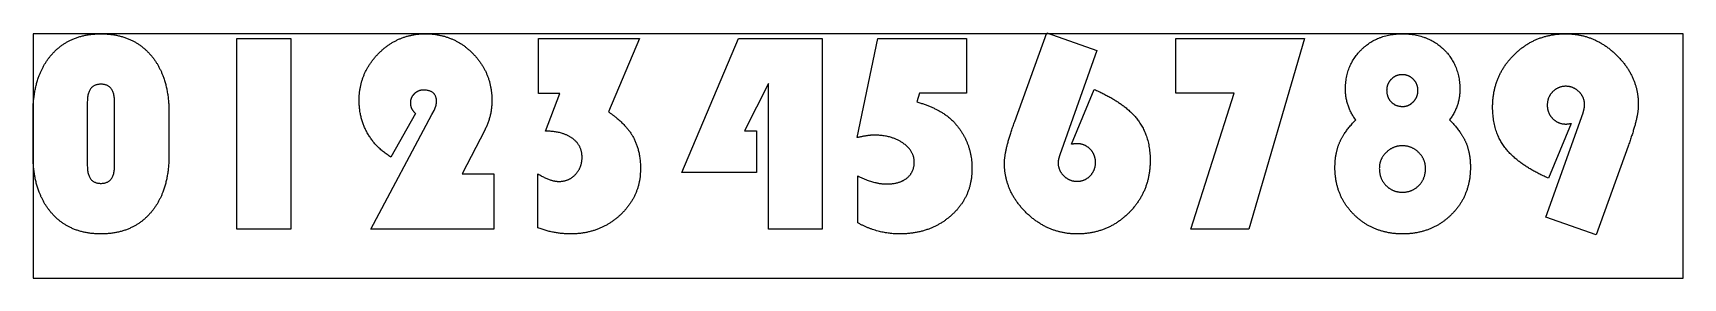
# Model space of a CAD drawing. Header units: millimetres. Extents: x 0 to 135, y 101 to 121.
import ezdxf

# ---------------------------------------------------------------- set-up
doc = ezdxf.new("R2010")
doc.units = ezdxf.units.MM
doc.layers.get('0').update_dxf_attribs({"linetype": 'CONTINUOUS'})

msp = doc.modelspace()

# ---------------------------------------------------------------- linework, layer by layer
for p, q in [((16.65, 105.03), (16.65, 120.64)), ((16.65, 120.64), (21.08, 120.64)), ((21.08, 120.64), (21.08, 105.03)), ((41.34, 120.64), (49.61, 120.64)), ((41.34, 116.13), (41.34, 120.64)), ((49.61, 120.64), (47.06, 114.64)), ((53.06, 109.68), (57.69, 120.64)), ((57.69, 120.64), (64.54, 120.64)), ((64.54, 120.64), (64.54, 105.03)), ((67.42, 112.53), (69.1, 120.64)), ((69.1, 120.64), (76.35, 120.64)), ((76.35, 120.64), (76.35, 116.16)), ((80.3, 113.85), (82.93, 121.1)), ((82.93, 121.1), (87.03, 119.65)), ((93.47, 116.16), (93.47, 120.64)), ((93.47, 120.64), (104, 120.64)), ((104, 120.64), (99.46, 105.03)), ((87.03, 119.65), (83.99, 111.11)), ((43.07, 116.13), (41.34, 116.13)), ((41.91, 113.06), (43.07, 116.13)), ((60.14, 116.95), (58.2, 113.08)), ((60.14, 105.03), (60.14, 116.95)), ((72.51, 116.16), (72.3, 115.45)), ((76.35, 116.16), (72.51, 116.16)), ((84.95, 111.98), (86.81, 116.47)), ((98.25, 116.16), (93.47, 116.16)), ((94.72, 105.03), (98.25, 116.16)), ((4.42, 115.47), (4.42, 110.21)), ((6.65, 110.21), (6.65, 115.47)), ((32.62, 114.43), (32.79, 114.75)), ((-0.02, 111.12), (-0.02, 114.56)), ((11.1, 114.56), (11.1, 111.12)), ((27.61, 105.03), (32.62, 114.43)), ((31.27, 114.5), (29.26, 110.93)), ((123.76, 106.02), (126.8, 114.56)), ((125.83, 113.69), (123.97, 109.2)), ((36.94, 113.15), (35.09, 109.55)), ((58.2, 113.08), (59.16, 113.08)), ((59.16, 113.08), (59.16, 109.68)), ((130.48, 111.82), (127.86, 104.57)), ((35.09, 109.55), (37.69, 109.55)), ((37.69, 109.55), (37.69, 105.03)), ((41.29, 105.14), (41.29, 109.56)), ((59.16, 109.68), (53.06, 109.68)), ((67.45, 105.54), (67.45, 109.39)), ((127.86, 104.57), (123.76, 106.02)), ((21.08, 105.03), (16.65, 105.03)), ((37.69, 105.03), (27.61, 105.03)), ((64.54, 105.03), (60.14, 105.03)), ((99.46, 105.03), (94.72, 105.03))]:
    msp.add_line(p, q)
msp.add_lwpolyline([(-0.02, 101.03), (134.98, 101.03), (134.98, 121.03), (-0.02, 121.03)], close=True)
for points in [[(1.47, 119.29), (2.96, 121.03), (5.53, 121.03)], [(5.53, 121.03), (8.11, 121.03), (9.61, 119.29)], [(28.25, 119.42), (29.84, 121.03), (32.09, 121.03)], [(32.09, 121.03), (34.35, 121.03), (35.94, 119.44)], [(108.67, 119.74), (109.99, 121.03), (112.02, 121.03)], [(112.02, 121.03), (114.08, 121.03), (115.4, 119.75)], [(121.13, 119.29), (122.86, 121.03), (125.38, 121.03)], [(125.38, 121.03), (127.76, 121.03), (129.54, 119.28)], [(-0.02, 114.56), (-0.02, 117.55), (1.47, 119.29)], [(9.61, 119.29), (11.1, 117.55), (11.1, 114.56)], [(26.66, 115.56), (26.66, 117.82), (28.25, 119.42)], [(35.94, 119.44), (37.52, 117.85), (37.52, 115.57)], [(107.36, 116.48), (107.36, 118.46), (108.67, 119.74)], [(115.4, 119.75), (116.72, 118.47), (116.72, 116.47)], [(119.4, 115.02), (119.4, 117.55), (121.13, 119.29)], [(129.54, 119.28), (131.32, 117.54), (131.32, 115.21)], [(111.99, 117.68), (111.47, 117.68), (111.1, 117.3)], [(112.91, 117.31), (112.54, 117.68), (111.99, 117.68)], [(5.53, 116.9), (4.42, 116.9), (4.42, 115.47)], [(6.65, 115.47), (6.65, 116.9), (5.53, 116.9)], [(31.17, 116.11), (30.85, 115.79), (30.85, 115.37)], [(31.91, 116.42), (31.48, 116.42), (31.17, 116.11)], [(32.99, 115.49), (32.99, 116.42), (31.91, 116.42)], [(86.81, 116.47), (89.24, 115.41), (90.31, 114.05)], [(108.2, 113.98), (107.36, 115.1), (107.36, 116.48)], [(111.1, 117.3), (110.73, 116.92), (110.73, 116.42)], [(110.73, 116.42), (110.73, 115.84), (111.09, 115.46)], [(113.29, 116.39), (113.29, 116.93), (112.91, 117.31)], [(112.92, 115.47), (113.29, 115.86), (113.29, 116.39)], [(116.72, 116.47), (116.72, 115.12), (115.88, 113.98)], [(124.31, 116.28), (123.87, 115.83), (123.87, 115.18)], [(125.38, 116.73), (124.75, 116.73), (124.31, 116.28)], [(126.47, 116.28), (126.01, 116.73), (125.38, 116.73)], [(126.92, 115.22), (126.92, 115.84), (126.47, 116.28)], [(27.33, 112.91), (26.66, 114.11), (26.66, 115.56)], [(30.85, 115.37), (30.85, 114.89), (31.27, 114.5)], [(32.79, 114.75), (32.99, 115.13), (32.99, 115.49)], [(37.52, 115.57), (37.52, 114.27), (36.94, 113.15)], [(72.3, 115.45), (74.41, 114.84), (75.41, 113.7)], [(111.09, 115.46), (111.46, 115.08), (112.03, 115.08)], [(112.03, 115.08), (112.55, 115.08), (112.92, 115.47)], [(120.47, 111.63), (119.4, 112.99), (119.4, 115.02)], [(123.87, 115.18), (123.87, 114.53), (124.31, 114.09)], [(126.8, 114.56), (126.92, 114.92), (126.92, 115.22)], [(131.32, 115.21), (131.32, 114.12), (130.48, 111.82)], [(47.06, 114.64), (48.43, 113.71), (49.06, 112.61)], [(75.41, 113.7), (76.8, 112.14), (76.8, 109.97)], [(79.46, 110.46), (79.46, 111.54), (80.3, 113.85)], [(90.31, 114.05), (91.38, 112.68), (91.38, 110.66)], [(106.88, 112.13), (107.26, 113.01), (108.2, 113.98)], [(115.88, 113.98), (116.85, 112.98), (117.21, 112.13)], [(124.31, 114.09), (124.75, 113.64), (125.39, 113.64)], [(125.39, 113.64), (125.53, 113.64), (125.83, 113.69)], [(29.26, 110.93), (28.01, 111.71), (27.33, 112.91)], [(44.09, 112.48), (43.27, 113.06), (41.91, 113.06)], [(44.9, 110.93), (44.9, 111.9), (44.09, 112.48)], [(49.06, 112.61), (49.68, 111.5), (49.68, 109.99)], [(68.81, 112.73), (68.29, 112.73), (67.42, 112.53)], [(71.14, 112.09), (70.2, 112.73), (68.81, 112.73)], [(72.08, 110.52), (72.08, 111.44), (71.14, 112.09)], [(106.5, 110.07), (106.5, 111.25), (106.88, 112.13)], [(117.21, 112.13), (117.58, 111.28), (117.58, 110.07)], [(1.47, 106.38), (-0.02, 108.13), (-0.02, 111.12)], [(11.1, 111.12), (11.1, 108.13), (9.61, 106.38)], [(44.36, 109.51), (44.9, 110.08), (44.9, 110.93)], [(83.99, 111.11), (83.85, 110.75), (83.85, 110.46)], [(85.4, 112.03), (85.25, 112.03), (84.95, 111.98)], [(86.47, 111.58), (86.03, 112.03), (85.4, 112.03)], [(86.91, 110.5), (86.91, 111.14), (86.47, 111.58)], [(110.69, 111.31), (110.13, 110.77), (110.13, 110)], [(112.02, 111.86), (111.24, 111.86), (110.69, 111.31)], [(113.35, 111.31), (112.79, 111.86), (112.02, 111.86)], [(113.91, 110), (113.91, 110.76), (113.35, 111.31)], [(123.97, 109.2), (121.54, 110.27), (120.47, 111.63)], [(4.42, 110.21), (4.42, 108.78), (5.53, 108.78)], [(5.53, 108.78), (6.65, 108.78), (6.65, 110.21)], [(41.29, 109.56), (42.28, 108.94), (43.01, 108.94)], [(43.01, 108.94), (43.81, 108.94), (44.36, 109.51)], [(49.68, 109.99), (49.68, 107.74), (48.02, 106.19)], [(67.45, 109.39), (68.79, 108.73), (69.81, 108.73)], [(71.47, 109.21), (72.08, 109.7), (72.08, 110.52)], [(76.8, 109.97), (76.8, 107.67), (75.11, 106.16)], [(81.24, 106.38), (79.46, 108.13), (79.46, 110.46)], [(83.85, 110.46), (83.85, 109.84), (84.31, 109.4)], [(84.31, 109.4), (84.77, 108.95), (85.4, 108.95)], [(85.4, 108.95), (86.03, 108.95), (86.47, 109.4)], [(86.47, 109.4), (86.91, 109.86), (86.91, 110.5)], [(91.38, 110.66), (91.38, 108.12), (89.65, 106.38)], [(108.08, 106.2), (106.5, 107.75), (106.5, 110.07)], [(110.13, 110), (110.13, 109.17), (110.67, 108.61)], [(113.37, 108.61), (113.91, 109.17), (113.91, 110)], [(117.58, 110.07), (117.58, 107.75), (116, 106.2)], [(69.81, 108.73), (70.86, 108.73), (71.47, 109.21)], [(110.67, 108.61), (111.21, 108.06), (112.02, 108.06)], [(112.02, 108.06), (112.83, 108.06), (113.37, 108.61)], [(5.53, 104.64), (2.96, 104.64), (1.47, 106.38)], [(9.61, 106.38), (8.11, 104.64), (5.53, 104.64)], [(48.02, 106.19), (46.36, 104.64), (43.94, 104.64)], [(70.86, 104.64), (69.13, 104.64), (67.45, 105.54)], [(75.11, 106.16), (73.42, 104.64), (70.86, 104.64)], [(85.4, 104.64), (83.02, 104.64), (81.24, 106.38)], [(89.65, 106.38), (87.91, 104.64), (85.4, 104.64)], [(112.04, 104.64), (109.67, 104.64), (108.08, 106.2)], [(116, 106.2), (114.41, 104.64), (112.04, 104.64)], [(43.94, 104.64), (42.6, 104.64), (41.29, 105.14)]]:
    msp.add_open_spline(points, degree=2)

doc.saveas('drawing.dxf')
